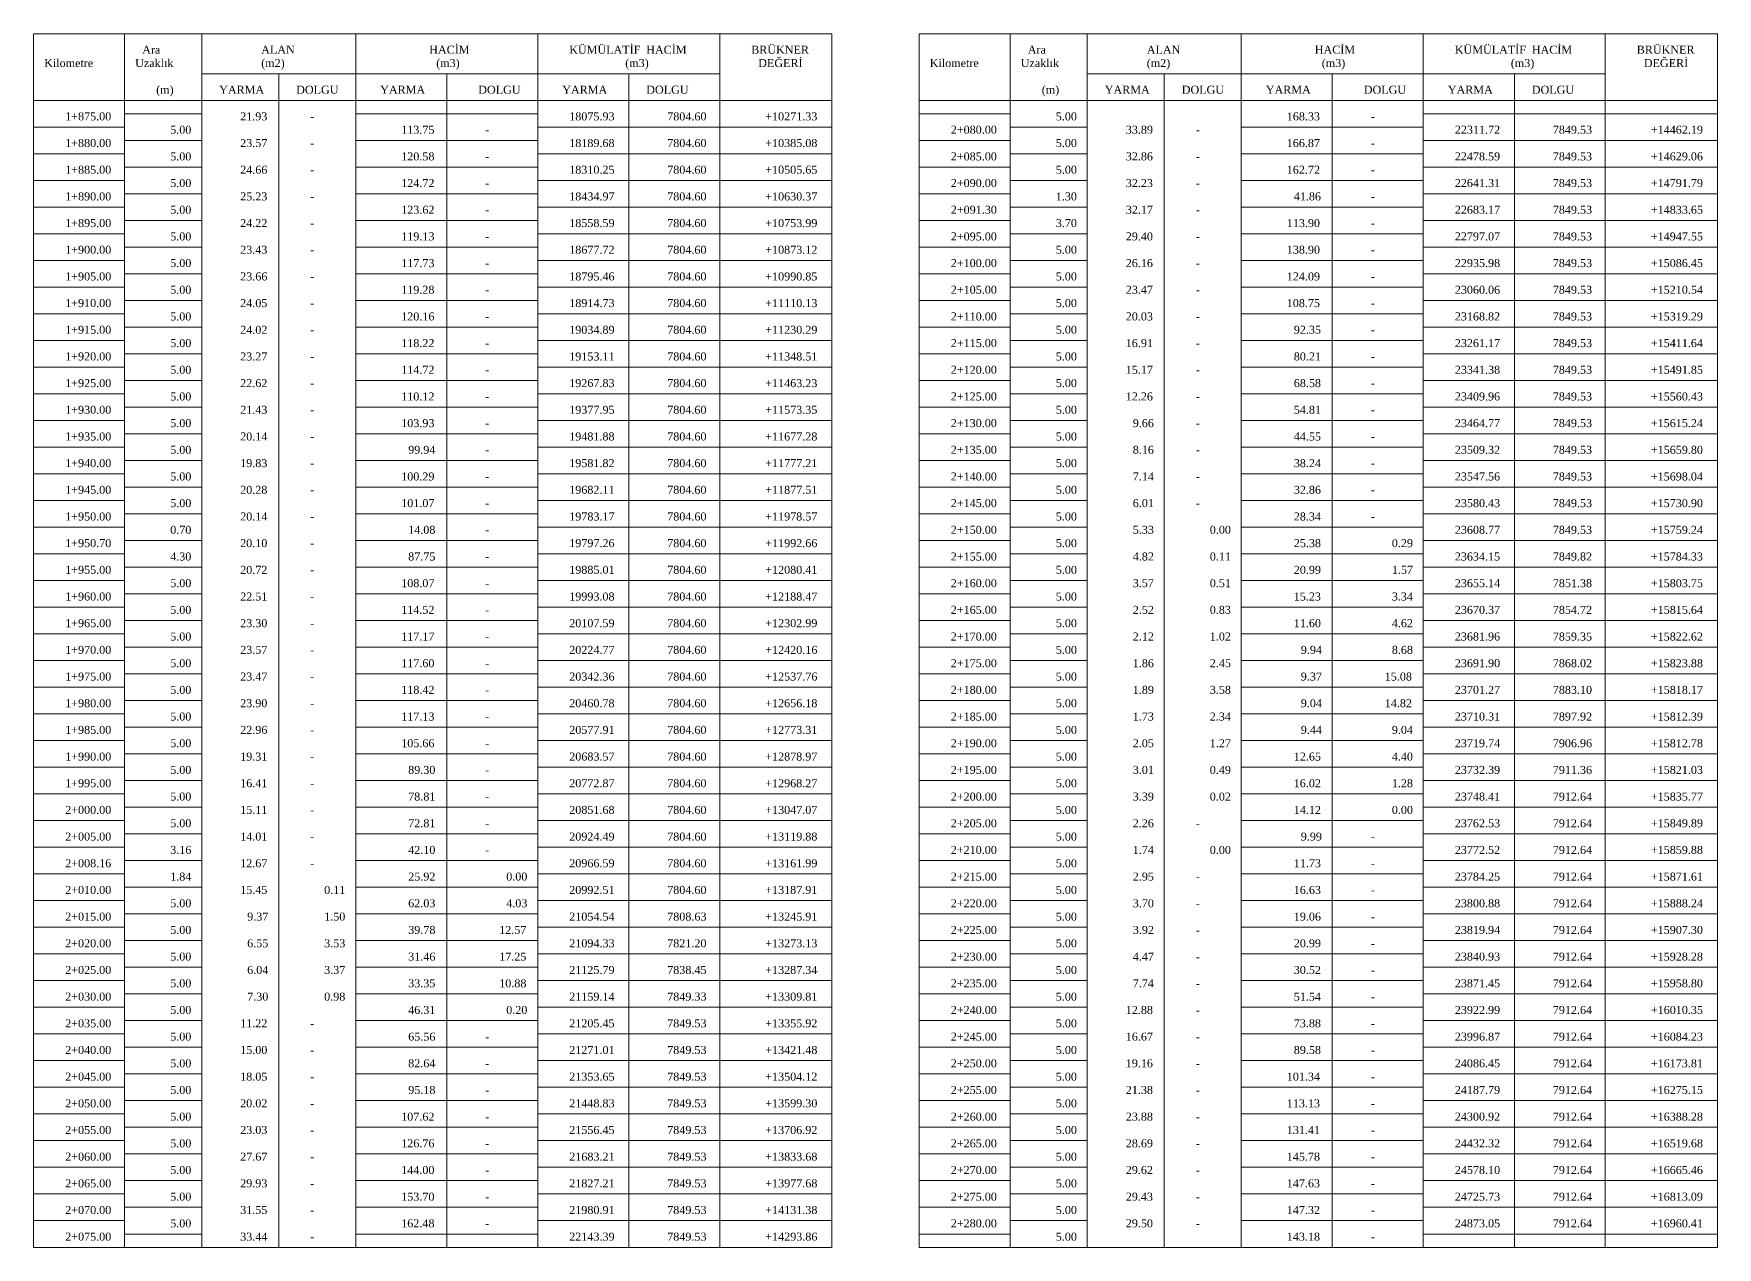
# Model space of a CAD drawing. Header units: metres. Extents: x 478603 to 489313, y 4282657 to 4289463.
# Drawn here: x 488499 to 488814.6, y 4289018.9 to 4289246.4 of the extents above; entities that cross this region are included whole.
import ezdxf

# ---------------------------------------------------------------- set-up
doc = ezdxf.new("R2010")
doc.units = ezdxf.units.M
for name, color, linetype, lineweight in [('TB_C', 96, 'Continuous', 0), ('TB_M', 18, 'Continuous', 0), ('TB_R', 1, 'Continuous', 0)]:
    doc.layers.add(name, color=color, linetype=linetype, lineweight=lineweight)
doc.styles.get("Standard").update_dxf_attribs({"font": 'times.ttf'})

msp = doc.modelspace()

# ---------------------------------------------------------------- linework, layer by layer
at = {"layer": 'TB_C'}
for p, q in [((488498.97, 4289246.35), (488648.6, 4289246.35)), ((488498.97, 4289246.35), (488498.97, 4289018.85)), ((488516.03, 4289246.35), (488516.03, 4289018.85)), ((488530.47, 4289246.35), (488530.47, 4289018.85)), ((488559.35, 4289246.35), (488559.35, 4289018.85)), ((488593.47, 4289246.35), (488593.47, 4289018.85)), ((488627.6, 4289246.35), (488627.6, 4289018.85)), ((488648.6, 4289246.35), (488648.6, 4289018.85)), ((488665, 4289246.35), (488814.63, 4289246.35)), ((488665, 4289246.35), (488665, 4289018.85)), ((488682.07, 4289246.35), (488682.07, 4289018.85)), ((488696.5, 4289246.35), (488696.5, 4289018.85)), ((488725.38, 4289246.35), (488725.38, 4289018.85)), ((488759.5, 4289246.35), (488759.5, 4289018.85)), ((488793.63, 4289246.35), (488793.63, 4289018.85)), ((488814.63, 4289246.35), (488814.63, 4289018.85)), ((488530.47, 4289238.85), (488627.6, 4289238.85)), ((488544.91, 4289238.85), (488544.91, 4289018.85)), ((488576.41, 4289238.85), (488576.41, 4289018.85)), ((488610.53, 4289238.85), (488610.53, 4289018.85)), ((488696.5, 4289238.85), (488793.63, 4289238.85)), ((488710.94, 4289238.85), (488710.94, 4289018.85)), ((488742.44, 4289238.85), (488742.44, 4289018.85)), ((488776.57, 4289238.85), (488776.57, 4289018.85)), ((488498.97, 4289233.85), (488648.6, 4289233.85)), ((488665, 4289233.85), (488814.63, 4289233.85)), ((488498.97, 4289228.85), (488516.03, 4289228.85)), ((488516.03, 4289231.35), (488530.47, 4289231.35)), ((488559.35, 4289231.35), (488593.47, 4289231.35)), ((488593.47, 4289228.85), (488648.6, 4289228.85)), ((488665, 4289231.35), (488682.07, 4289231.35)), ((488682.07, 4289228.85), (488696.5, 4289228.85)), ((488725.38, 4289228.85), (488759.5, 4289228.85)), ((488759.5, 4289231.35), (488814.63, 4289231.35)), ((488516.03, 4289226.35), (488530.47, 4289226.35)), ((488559.35, 4289226.35), (488593.47, 4289226.35)), ((488665, 4289226.35), (488682.07, 4289226.35)), ((488759.5, 4289226.35), (488814.63, 4289226.35)), ((488498.97, 4289223.85), (488516.03, 4289223.85)), ((488593.47, 4289223.85), (488648.6, 4289223.85)), ((488682.07, 4289223.85), (488696.5, 4289223.85)), ((488725.38, 4289223.85), (488759.5, 4289223.85)), ((488516.03, 4289221.35), (488530.47, 4289221.35)), ((488559.35, 4289221.35), (488593.47, 4289221.35)), ((488665, 4289221.35), (488682.07, 4289221.35)), ((488759.5, 4289221.35), (488814.63, 4289221.35)), ((488498.97, 4289218.85), (488516.03, 4289218.85)), ((488516.03, 4289216.35), (488530.47, 4289216.35)), ((488559.35, 4289216.35), (488593.47, 4289216.35)), ((488593.47, 4289218.85), (488648.6, 4289218.85)), ((488665, 4289216.35), (488682.07, 4289216.35)), ((488682.07, 4289218.85), (488696.5, 4289218.85)), ((488725.38, 4289218.85), (488759.5, 4289218.85)), ((488759.5, 4289216.35), (488814.63, 4289216.35)), ((488498.97, 4289213.85), (488516.03, 4289213.85)), ((488593.47, 4289213.85), (488648.6, 4289213.85)), ((488682.07, 4289213.85), (488696.5, 4289213.85)), ((488725.38, 4289213.85), (488759.5, 4289213.85)), ((488516.03, 4289211.35), (488530.47, 4289211.35)), ((488559.35, 4289211.35), (488593.47, 4289211.35)), ((488665, 4289211.35), (488682.07, 4289211.35)), ((488759.5, 4289211.35), (488814.63, 4289211.35)), ((488498.97, 4289208.85), (488516.03, 4289208.85)), ((488593.47, 4289208.85), (488648.6, 4289208.85)), ((488682.07, 4289208.85), (488696.5, 4289208.85)), ((488725.38, 4289208.85), (488759.5, 4289208.85)), ((488498.97, 4289203.85), (488516.03, 4289203.85)), ((488516.03, 4289206.35), (488530.47, 4289206.35)), ((488559.35, 4289206.35), (488593.47, 4289206.35)), ((488593.47, 4289203.85), (488648.6, 4289203.85)), ((488665, 4289206.35), (488682.07, 4289206.35)), ((488682.07, 4289203.85), (488696.5, 4289203.85)), ((488725.38, 4289203.85), (488759.5, 4289203.85)), ((488759.5, 4289206.35), (488814.63, 4289206.35)), ((488516.03, 4289201.35), (488530.47, 4289201.35)), ((488559.35, 4289201.35), (488593.47, 4289201.35)), ((488665, 4289201.35), (488682.07, 4289201.35)), ((488759.5, 4289201.35), (488814.63, 4289201.35)), ((488498.97, 4289198.85), (488516.03, 4289198.85)), ((488593.47, 4289198.85), (488648.6, 4289198.85)), ((488682.07, 4289198.85), (488696.5, 4289198.85)), ((488725.38, 4289198.85), (488759.5, 4289198.85)), ((488516.03, 4289196.35), (488530.47, 4289196.35)), ((488559.35, 4289196.35), (488593.47, 4289196.35)), ((488665, 4289196.35), (488682.07, 4289196.35)), ((488759.5, 4289196.35), (488814.63, 4289196.35)), ((488498.97, 4289193.85), (488516.03, 4289193.85)), ((488516.03, 4289191.35), (488530.47, 4289191.35)), ((488559.35, 4289191.35), (488593.47, 4289191.35)), ((488593.47, 4289193.85), (488648.6, 4289193.85)), ((488665, 4289191.35), (488682.07, 4289191.35)), ((488682.07, 4289193.85), (488696.5, 4289193.85)), ((488725.38, 4289193.85), (488759.5, 4289193.85)), ((488759.5, 4289191.35), (488814.63, 4289191.35)), ((488498.97, 4289188.85), (488516.03, 4289188.85)), ((488593.47, 4289188.85), (488648.6, 4289188.85)), ((488682.07, 4289188.85), (488696.5, 4289188.85)), ((488725.38, 4289188.85), (488759.5, 4289188.85)), ((488516.03, 4289186.35), (488530.47, 4289186.35)), ((488559.35, 4289186.35), (488593.47, 4289186.35)), ((488665, 4289186.35), (488682.07, 4289186.35)), ((488759.5, 4289186.35), (488814.63, 4289186.35)), ((488498.97, 4289183.85), (488516.03, 4289183.85)), ((488516.03, 4289181.35), (488530.47, 4289181.35)), ((488559.35, 4289181.35), (488593.47, 4289181.35)), ((488593.47, 4289183.85), (488648.6, 4289183.85)), ((488665, 4289181.35), (488682.07, 4289181.35)), ((488682.07, 4289183.85), (488696.5, 4289183.85)), ((488725.38, 4289183.85), (488759.5, 4289183.85)), ((488759.5, 4289181.35), (488814.63, 4289181.35)), ((488498.97, 4289178.85), (488516.03, 4289178.85)), ((488593.47, 4289178.85), (488648.6, 4289178.85)), ((488682.07, 4289178.85), (488696.5, 4289178.85)), ((488725.38, 4289178.85), (488759.5, 4289178.85)), ((488516.03, 4289176.35), (488530.47, 4289176.35)), ((488559.35, 4289176.35), (488593.47, 4289176.35)), ((488665, 4289176.35), (488682.07, 4289176.35)), ((488759.5, 4289176.35), (488814.63, 4289176.35)), ((488498.97, 4289173.85), (488516.03, 4289173.85)), ((488593.47, 4289173.85), (488648.6, 4289173.85)), ((488682.07, 4289173.85), (488696.5, 4289173.85)), ((488725.38, 4289173.85), (488759.5, 4289173.85)), ((488498.97, 4289168.85), (488516.03, 4289168.85)), ((488516.03, 4289171.35), (488530.47, 4289171.35)), ((488559.35, 4289171.35), (488593.47, 4289171.35)), ((488593.47, 4289168.85), (488648.6, 4289168.85)), ((488665, 4289171.35), (488682.07, 4289171.35)), ((488682.07, 4289168.85), (488696.5, 4289168.85)), ((488725.38, 4289168.85), (488759.5, 4289168.85)), ((488759.5, 4289171.35), (488814.63, 4289171.35)), ((488516.03, 4289166.35), (488530.47, 4289166.35)), ((488559.35, 4289166.35), (488593.47, 4289166.35)), ((488665, 4289166.35), (488682.07, 4289166.35)), ((488759.5, 4289166.35), (488814.63, 4289166.35)), ((488498.97, 4289163.85), (488516.03, 4289163.85)), ((488593.47, 4289163.85), (488648.6, 4289163.85)), ((488682.07, 4289163.85), (488696.5, 4289163.85)), ((488725.38, 4289163.85), (488759.5, 4289163.85)), ((488516.03, 4289161.35), (488530.47, 4289161.35)), ((488559.35, 4289161.35), (488593.47, 4289161.35)), ((488665, 4289161.35), (488682.07, 4289161.35)), ((488759.5, 4289161.35), (488814.63, 4289161.35)), ((488498.97, 4289158.85), (488516.03, 4289158.85)), ((488516.03, 4289156.35), (488530.47, 4289156.35)), ((488559.35, 4289156.35), (488593.47, 4289156.35)), ((488593.47, 4289158.85), (488648.6, 4289158.85)), ((488665, 4289156.35), (488682.07, 4289156.35)), ((488682.07, 4289158.85), (488696.5, 4289158.85)), ((488725.38, 4289158.85), (488759.5, 4289158.85)), ((488759.5, 4289156.35), (488814.63, 4289156.35)), ((488498.97, 4289153.85), (488516.03, 4289153.85)), ((488593.47, 4289153.85), (488648.6, 4289153.85)), ((488682.07, 4289153.85), (488696.5, 4289153.85)), ((488725.38, 4289153.85), (488759.5, 4289153.85)), ((488516.03, 4289151.35), (488530.47, 4289151.35)), ((488559.35, 4289151.35), (488593.47, 4289151.35)), ((488665, 4289151.35), (488682.07, 4289151.35)), ((488759.5, 4289151.35), (488814.63, 4289151.35)), ((488498.97, 4289148.85), (488516.03, 4289148.85)), ((488593.47, 4289148.85), (488648.6, 4289148.85)), ((488682.07, 4289148.85), (488696.5, 4289148.85)), ((488725.38, 4289148.85), (488759.5, 4289148.85)), ((488498.97, 4289143.85), (488516.03, 4289143.85)), ((488516.03, 4289146.35), (488530.47, 4289146.35)), ((488559.35, 4289146.35), (488593.47, 4289146.35)), ((488593.47, 4289143.85), (488648.6, 4289143.85)), ((488665, 4289146.35), (488682.07, 4289146.35)), ((488682.07, 4289143.85), (488696.5, 4289143.85)), ((488725.38, 4289143.85), (488759.5, 4289143.85)), ((488759.5, 4289146.35), (488814.63, 4289146.35)), ((488516.03, 4289141.35), (488530.47, 4289141.35)), ((488559.35, 4289141.35), (488593.47, 4289141.35)), ((488665, 4289141.35), (488682.07, 4289141.35)), ((488759.5, 4289141.35), (488814.63, 4289141.35)), ((488498.97, 4289138.85), (488516.03, 4289138.85)), ((488593.47, 4289138.85), (488648.6, 4289138.85)), ((488682.07, 4289138.85), (488696.5, 4289138.85)), ((488725.38, 4289138.85), (488759.5, 4289138.85)), ((488516.03, 4289136.35), (488530.47, 4289136.35)), ((488559.35, 4289136.35), (488593.47, 4289136.35)), ((488665, 4289136.35), (488682.07, 4289136.35)), ((488759.5, 4289136.35), (488814.63, 4289136.35)), ((488498.97, 4289133.85), (488516.03, 4289133.85)), ((488516.03, 4289131.35), (488530.47, 4289131.35)), ((488559.35, 4289131.35), (488593.47, 4289131.35)), ((488593.47, 4289133.85), (488648.6, 4289133.85)), ((488665, 4289131.35), (488682.07, 4289131.35)), ((488682.07, 4289133.85), (488696.5, 4289133.85)), ((488725.38, 4289133.85), (488759.5, 4289133.85)), ((488759.5, 4289131.35), (488814.63, 4289131.35)), ((488498.97, 4289128.85), (488516.03, 4289128.85)), ((488593.47, 4289128.85), (488648.6, 4289128.85)), ((488682.07, 4289128.85), (488696.5, 4289128.85)), ((488725.38, 4289128.85), (488759.5, 4289128.85)), ((488516.03, 4289126.35), (488530.47, 4289126.35)), ((488559.35, 4289126.35), (488593.47, 4289126.35)), ((488665, 4289126.35), (488682.07, 4289126.35)), ((488759.5, 4289126.35), (488814.63, 4289126.35)), ((488498.97, 4289123.85), (488516.03, 4289123.85)), ((488516.03, 4289121.35), (488530.47, 4289121.35)), ((488559.35, 4289121.35), (488593.47, 4289121.35)), ((488593.47, 4289123.85), (488648.6, 4289123.85)), ((488665, 4289121.35), (488682.07, 4289121.35)), ((488682.07, 4289123.85), (488696.5, 4289123.85)), ((488725.38, 4289123.85), (488759.5, 4289123.85)), ((488759.5, 4289121.35), (488814.63, 4289121.35)), ((488498.97, 4289118.85), (488516.03, 4289118.85)), ((488593.47, 4289118.85), (488648.6, 4289118.85)), ((488682.07, 4289118.85), (488696.5, 4289118.85)), ((488725.38, 4289118.85), (488759.5, 4289118.85)), ((488516.03, 4289116.35), (488530.47, 4289116.35)), ((488559.35, 4289116.35), (488593.47, 4289116.35)), ((488665, 4289116.35), (488682.07, 4289116.35)), ((488759.5, 4289116.35), (488814.63, 4289116.35)), ((488498.97, 4289113.85), (488516.03, 4289113.85)), ((488593.47, 4289113.85), (488648.6, 4289113.85)), ((488682.07, 4289113.85), (488696.5, 4289113.85)), ((488725.38, 4289113.85), (488759.5, 4289113.85)), ((488498.97, 4289108.85), (488516.03, 4289108.85)), ((488516.03, 4289111.35), (488530.47, 4289111.35)), ((488559.35, 4289111.35), (488593.47, 4289111.35)), ((488593.47, 4289108.85), (488648.6, 4289108.85)), ((488665, 4289111.35), (488682.07, 4289111.35)), ((488682.07, 4289108.85), (488696.5, 4289108.85)), ((488725.38, 4289108.85), (488759.5, 4289108.85)), ((488759.5, 4289111.35), (488814.63, 4289111.35)), ((488516.03, 4289106.35), (488530.47, 4289106.35)), ((488559.35, 4289106.35), (488593.47, 4289106.35)), ((488665, 4289106.35), (488682.07, 4289106.35)), ((488759.5, 4289106.35), (488814.63, 4289106.35)), ((488498.97, 4289103.85), (488516.03, 4289103.85)), ((488593.47, 4289103.85), (488648.6, 4289103.85)), ((488682.07, 4289103.85), (488696.5, 4289103.85)), ((488725.38, 4289103.85), (488759.5, 4289103.85)), ((488516.03, 4289101.35), (488530.47, 4289101.35)), ((488559.35, 4289101.35), (488593.47, 4289101.35)), ((488665, 4289101.35), (488682.07, 4289101.35)), ((488759.5, 4289101.35), (488814.63, 4289101.35)), ((488498.97, 4289098.85), (488516.03, 4289098.85)), ((488516.03, 4289096.35), (488530.47, 4289096.35)), ((488559.35, 4289096.35), (488593.47, 4289096.35)), ((488593.47, 4289098.85), (488648.6, 4289098.85)), ((488665, 4289096.35), (488682.07, 4289096.35)), ((488682.07, 4289098.85), (488696.5, 4289098.85)), ((488725.38, 4289098.85), (488759.5, 4289098.85)), ((488759.5, 4289096.35), (488814.63, 4289096.35)), ((488498.97, 4289093.85), (488516.03, 4289093.85)), ((488593.47, 4289093.85), (488648.6, 4289093.85)), ((488682.07, 4289093.85), (488696.5, 4289093.85)), ((488725.38, 4289093.85), (488759.5, 4289093.85)), ((488516.03, 4289091.35), (488530.47, 4289091.35)), ((488559.35, 4289091.35), (488593.47, 4289091.35)), ((488665, 4289091.35), (488682.07, 4289091.35)), ((488759.5, 4289091.35), (488814.63, 4289091.35)), ((488498.97, 4289088.85), (488516.03, 4289088.85)), ((488593.47, 4289088.85), (488648.6, 4289088.85)), ((488682.07, 4289088.85), (488696.5, 4289088.85)), ((488725.38, 4289088.85), (488759.5, 4289088.85)), ((488498.97, 4289083.85), (488516.03, 4289083.85)), ((488516.03, 4289086.35), (488530.47, 4289086.35)), ((488559.35, 4289086.35), (488593.47, 4289086.35)), ((488593.47, 4289083.85), (488648.6, 4289083.85)), ((488665, 4289086.35), (488682.07, 4289086.35)), ((488682.07, 4289083.85), (488696.5, 4289083.85)), ((488725.38, 4289083.85), (488759.5, 4289083.85)), ((488759.5, 4289086.35), (488814.63, 4289086.35)), ((488516.03, 4289081.35), (488530.47, 4289081.35)), ((488559.35, 4289081.35), (488593.47, 4289081.35)), ((488665, 4289081.35), (488682.07, 4289081.35)), ((488759.5, 4289081.35), (488814.63, 4289081.35)), ((488498.97, 4289078.85), (488516.03, 4289078.85)), ((488593.47, 4289078.85), (488648.6, 4289078.85)), ((488682.07, 4289078.85), (488696.5, 4289078.85)), ((488725.38, 4289078.85), (488759.5, 4289078.85)), ((488516.03, 4289076.35), (488530.47, 4289076.35)), ((488559.35, 4289076.35), (488593.47, 4289076.35)), ((488665, 4289076.35), (488682.07, 4289076.35)), ((488759.5, 4289076.35), (488814.63, 4289076.35)), ((488498.97, 4289073.85), (488516.03, 4289073.85)), ((488516.03, 4289071.35), (488530.47, 4289071.35)), ((488559.35, 4289071.35), (488593.47, 4289071.35)), ((488593.47, 4289073.85), (488648.6, 4289073.85)), ((488665, 4289071.35), (488682.07, 4289071.35)), ((488682.07, 4289073.85), (488696.5, 4289073.85)), ((488725.38, 4289073.85), (488759.5, 4289073.85)), ((488759.5, 4289071.35), (488814.63, 4289071.35)), ((488498.97, 4289068.85), (488516.03, 4289068.85)), ((488593.47, 4289068.85), (488648.6, 4289068.85)), ((488682.07, 4289068.85), (488696.5, 4289068.85)), ((488725.38, 4289068.85), (488759.5, 4289068.85)), ((488516.03, 4289066.35), (488530.47, 4289066.35)), ((488559.35, 4289066.35), (488593.47, 4289066.35)), ((488665, 4289066.35), (488682.07, 4289066.35)), ((488759.5, 4289066.35), (488814.63, 4289066.35)), ((488498.97, 4289063.85), (488516.03, 4289063.85)), ((488593.47, 4289063.85), (488648.6, 4289063.85)), ((488682.07, 4289063.85), (488696.5, 4289063.85)), ((488725.38, 4289063.85), (488759.5, 4289063.85)), ((488498.97, 4289058.85), (488516.03, 4289058.85)), ((488516.03, 4289061.35), (488530.47, 4289061.35)), ((488559.35, 4289061.35), (488593.47, 4289061.35)), ((488593.47, 4289058.85), (488648.6, 4289058.85)), ((488665, 4289061.35), (488682.07, 4289061.35)), ((488682.07, 4289058.85), (488696.5, 4289058.85)), ((488725.38, 4289058.85), (488759.5, 4289058.85)), ((488759.5, 4289061.35), (488814.63, 4289061.35)), ((488516.03, 4289056.35), (488530.47, 4289056.35)), ((488559.35, 4289056.35), (488593.47, 4289056.35)), ((488665, 4289056.35), (488682.07, 4289056.35)), ((488759.5, 4289056.35), (488814.63, 4289056.35)), ((488498.97, 4289053.85), (488516.03, 4289053.85)), ((488593.47, 4289053.85), (488648.6, 4289053.85)), ((488682.07, 4289053.85), (488696.5, 4289053.85)), ((488725.38, 4289053.85), (488759.5, 4289053.85)), ((488498.97, 4289048.85), (488516.03, 4289048.85)), ((488516.03, 4289051.35), (488530.47, 4289051.35)), ((488559.35, 4289051.35), (488593.47, 4289051.35)), ((488593.47, 4289048.85), (488648.6, 4289048.85)), ((488665, 4289051.35), (488682.07, 4289051.35)), ((488682.07, 4289048.85), (488696.5, 4289048.85)), ((488725.38, 4289048.85), (488759.5, 4289048.85)), ((488759.5, 4289051.35), (488814.63, 4289051.35)), ((488516.03, 4289046.35), (488530.47, 4289046.35)), ((488559.35, 4289046.35), (488593.47, 4289046.35)), ((488665, 4289046.35), (488682.07, 4289046.35)), ((488759.5, 4289046.35), (488814.63, 4289046.35)), ((488498.97, 4289043.85), (488516.03, 4289043.85)), ((488593.47, 4289043.85), (488648.6, 4289043.85)), ((488682.07, 4289043.85), (488696.5, 4289043.85)), ((488725.38, 4289043.85), (488759.5, 4289043.85)), ((488516.03, 4289041.35), (488530.47, 4289041.35)), ((488559.35, 4289041.35), (488593.47, 4289041.35)), ((488665, 4289041.35), (488682.07, 4289041.35)), ((488759.5, 4289041.35), (488814.63, 4289041.35)), ((488498.97, 4289038.85), (488516.03, 4289038.85)), ((488516.03, 4289036.35), (488530.47, 4289036.35)), ((488559.35, 4289036.35), (488593.47, 4289036.35)), ((488593.47, 4289038.85), (488648.6, 4289038.85)), ((488665, 4289036.35), (488682.07, 4289036.35)), ((488682.07, 4289038.85), (488696.5, 4289038.85)), ((488725.38, 4289038.85), (488759.5, 4289038.85)), ((488759.5, 4289036.35), (488814.63, 4289036.35)), ((488498.97, 4289033.85), (488516.03, 4289033.85)), ((488593.47, 4289033.85), (488648.6, 4289033.85)), ((488682.07, 4289033.85), (488696.5, 4289033.85)), ((488725.38, 4289033.85), (488759.5, 4289033.85)), ((488516.03, 4289031.35), (488530.47, 4289031.35)), ((488559.35, 4289031.35), (488593.47, 4289031.35)), ((488665, 4289031.35), (488682.07, 4289031.35)), ((488759.5, 4289031.35), (488814.63, 4289031.35)), ((488498.97, 4289028.85), (488516.03, 4289028.85)), ((488593.47, 4289028.85), (488648.6, 4289028.85)), ((488682.07, 4289028.85), (488696.5, 4289028.85)), ((488725.38, 4289028.85), (488759.5, 4289028.85)), ((488498.97, 4289023.85), (488516.03, 4289023.85)), ((488516.03, 4289026.35), (488530.47, 4289026.35)), ((488559.35, 4289026.35), (488593.47, 4289026.35)), ((488593.47, 4289023.85), (488648.6, 4289023.85)), ((488665, 4289026.35), (488682.07, 4289026.35)), ((488682.07, 4289023.85), (488696.5, 4289023.85)), ((488725.38, 4289023.85), (488759.5, 4289023.85)), ((488759.5, 4289026.35), (488814.63, 4289026.35)), ((488516.03, 4289021.35), (488530.47, 4289021.35)), ((488559.35, 4289021.35), (488593.47, 4289021.35)), ((488665, 4289021.35), (488682.07, 4289021.35)), ((488759.5, 4289021.35), (488814.63, 4289021.35)), ((488498.97, 4289018.85), (488648.6, 4289018.85)), ((488665, 4289018.85), (488814.63, 4289018.85))]:
    msp.add_line(p, q, dxfattribs=at)

# ---------------------------------------------------------------- texts
at = {"layer": 'TB_M'}
for s, p in [('HACİM', (488573.13, 4289242.6)), ('KÜMÜLATİF', (488599.38, 4289242.6)), ('HACİM', (488613.82, 4289242.6)), ('BRÜKNER', (488633.5, 4289242.6)), ('HACİM', (488739.16, 4289242.6)), ('KÜMÜLATİF', (488765.41, 4289242.6)), ('HACİM', (488779.85, 4289242.6)), ('BRÜKNER', (488799.53, 4289242.6)), ('Kilometre', (488500.94, 4289240.1)), ('Uzaklık', (488518, 4289240.1)), ('Ara', (488519.32, 4289242.6)), ('ALAN', (488541.63, 4289242.6)), ('(m2)', (488541.63, 4289240.1)), ('(m3)', (488574.44, 4289240.1)), ('(m3)', (488609.88, 4289240.1)), ('DEĞERİ', (488634.82, 4289240.1)), ('Kilometre', (488666.97, 4289240.1)), ('Uzaklık', (488684.03, 4289240.1)), ('Ara', (488685.35, 4289242.6)), ('ALAN', (488707.66, 4289242.6)), ('(m2)', (488707.66, 4289240.1)), ('(m3)', (488740.47, 4289240.1)), ('(m3)', (488775.91, 4289240.1)), ('DEĞERİ', (488800.85, 4289240.1)), ('(m)', (488521.94, 4289235.1)), ('YARMA', (488533.75, 4289235.1)), ('DOLGU', (488548.19, 4289235.1)), ('YARMA', (488563.94, 4289235.1)), ('DOLGU', (488582.32, 4289235.1)), ('YARMA', (488598.07, 4289235.1)), ('DOLGU', (488613.82, 4289235.1)), ('(m)', (488687.97, 4289235.1)), ('YARMA', (488699.78, 4289235.1)), ('DOLGU', (488714.22, 4289235.1)), ('YARMA', (488729.97, 4289235.1)), ('DOLGU', (488748.35, 4289235.1)), ('YARMA', (488764.1, 4289235.1)), ('DOLGU', (488779.85, 4289235.1)), ('1+875.00', (488504.88, 4289230.1)), ('-', (488550.82, 4289230.1)), ('2+080.00', (488670.91, 4289227.6)), ('-', (488749.66, 4289230.1)), ('1+880.00', (488504.88, 4289225.1)), ('-', (488550.82, 4289225.1)), ('-', (488583.63, 4289227.6)), ('-', (488716.85, 4289227.6)), ('-', (488749.66, 4289225.1)), ('-', (488583.63, 4289222.6)), ('2+085.00', (488670.91, 4289222.6)), ('-', (488716.85, 4289222.6)), ('1+885.00', (488504.88, 4289220.1)), ('-', (488550.82, 4289220.1)), ('-', (488749.66, 4289220.1)), ('1+890.00', (488504.88, 4289215.1)), ('-', (488583.63, 4289217.6)), ('2+090.00', (488670.91, 4289217.6)), ('-', (488716.85, 4289217.6)), ('-', (488550.82, 4289215.1)), ('-', (488583.63, 4289212.6)), ('2+091.30', (488670.91, 4289212.6)), ('-', (488716.85, 4289212.6)), ('-', (488749.66, 4289215.1)), ('1+895.00', (488504.88, 4289210.1)), ('-', (488550.82, 4289210.1)), ('-', (488749.66, 4289210.1)), ('1+900.00', (488504.88, 4289205.1)), ('-', (488583.63, 4289207.6)), ('2+095.00', (488670.91, 4289207.6)), ('-', (488716.85, 4289207.6)), ('-', (488550.82, 4289205.1)), ('2+100.00', (488670.91, 4289202.6)), ('-', (488749.66, 4289205.1)), ('1+905.00', (488504.88, 4289200.1)), ('-', (488550.82, 4289200.1)), ('-', (488583.63, 4289202.6)), ('-', (488716.85, 4289202.6)), ('-', (488749.66, 4289200.1)), ('-', (488583.63, 4289197.6)), ('2+105.00', (488670.91, 4289197.6)), ('-', (488716.85, 4289197.6)), ('1+910.00', (488504.88, 4289195.1)), ('-', (488550.82, 4289195.1)), ('2+110.00', (488670.91, 4289192.6)), ('-', (488749.66, 4289195.1)), ('1+915.00', (488504.88, 4289190.1)), ('-', (488583.63, 4289192.6)), ('-', (488716.85, 4289192.6)), ('-', (488550.82, 4289190.1)), ('-', (488583.63, 4289187.6)), ('2+115.00', (488670.91, 4289187.6)), ('-', (488716.85, 4289187.6)), ('-', (488749.66, 4289190.1)), ('1+920.00', (488504.88, 4289185.1)), ('-', (488550.82, 4289185.1)), ('-', (488749.66, 4289185.1)), ('1+925.00', (488504.88, 4289180.1)), ('-', (488583.63, 4289182.6)), ('2+120.00', (488670.91, 4289182.6)), ('-', (488716.85, 4289182.6)), ('-', (488550.82, 4289180.1)), ('-', (488583.63, 4289177.6)), ('2+125.00', (488670.91, 4289177.6)), ('-', (488716.85, 4289177.6)), ('-', (488749.66, 4289180.1)), ('1+930.00', (488504.88, 4289175.1)), ('-', (488550.82, 4289175.1)), ('-', (488749.66, 4289175.1)), ('-', (488583.63, 4289172.6)), ('2+130.00', (488670.91, 4289172.6)), ('-', (488716.85, 4289172.6)), ('1+935.00', (488504.88, 4289170.1)), ('-', (488550.82, 4289170.1)), ('2+135.00', (488670.91, 4289167.6)), ('-', (488749.66, 4289170.1)), ('1+940.00', (488504.88, 4289165.1)), ('-', (488550.82, 4289165.1)), ('-', (488583.63, 4289167.6)), ('-', (488716.85, 4289167.6)), ('-', (488749.66, 4289165.1)), ('-', (488583.63, 4289162.6)), ('2+140.00', (488670.91, 4289162.6)), ('-', (488716.85, 4289162.6)), ('1+945.00', (488504.88, 4289160.1)), ('-', (488550.82, 4289160.1)), ('-', (488749.66, 4289160.1)), ('1+950.00', (488504.88, 4289155.1)), ('-', (488583.63, 4289157.6)), ('2+145.00', (488670.91, 4289157.6)), ('-', (488716.85, 4289157.6)), ('-', (488550.82, 4289155.1)), ('-', (488583.63, 4289152.6)), ('2+150.00', (488670.91, 4289152.6)), ('-', (488749.66, 4289155.1)), ('1+950.70', (488504.88, 4289150.1)), ('-', (488550.82, 4289150.1)), ('1+955.00', (488504.88, 4289145.1)), ('-', (488583.63, 4289147.6)), ('2+155.00', (488670.91, 4289147.6)), ('-', (488550.82, 4289145.1)), ('2+160.00', (488670.91, 4289142.6)), ('1+960.00', (488504.88, 4289140.1)), ('-', (488550.82, 4289140.1)), ('-', (488583.63, 4289142.6)), ('-', (488583.63, 4289137.6)), ('2+165.00', (488670.91, 4289137.6)), ('1+965.00', (488504.88, 4289135.1)), ('-', (488550.82, 4289135.1)), ('2+170.00', (488670.91, 4289132.6)), ('1+970.00', (488504.88, 4289130.1)), ('-', (488583.63, 4289132.6)), ('-', (488550.82, 4289130.1)), ('-', (488583.63, 4289127.6)), ('2+175.00', (488670.91, 4289127.6)), ('1+975.00', (488504.88, 4289125.1)), ('-', (488550.82, 4289125.1)), ('1+980.00', (488504.88, 4289120.1)), ('-', (488583.63, 4289122.6)), ('2+180.00', (488670.91, 4289122.6)), ('-', (488550.82, 4289120.1)), ('-', (488583.63, 4289117.6)), ('2+185.00', (488670.91, 4289117.6)), ('1+985.00', (488504.88, 4289115.1)), ('-', (488550.82, 4289115.1)), ('-', (488583.63, 4289112.6)), ('2+190.00', (488670.91, 4289112.6)), ('1+990.00', (488504.88, 4289110.1)), ('-', (488550.82, 4289110.1)), ('2+195.00', (488670.91, 4289107.6)), ('1+995.00', (488504.88, 4289105.1)), ('-', (488550.82, 4289105.1)), ('-', (488583.63, 4289107.6)), ('-', (488583.63, 4289102.6)), ('2+200.00', (488670.91, 4289102.6)), ('2+000.00', (488504.88, 4289100.1)), ('-', (488550.82, 4289100.1)), ('2+005.00', (488504.88, 4289095.1)), ('-', (488583.63, 4289097.6)), ('2+205.00', (488670.91, 4289097.6)), ('-', (488716.85, 4289097.6)), ('-', (488550.82, 4289095.1)), ('-', (488583.63, 4289092.6)), ('2+210.00', (488670.91, 4289092.6)), ('-', (488749.66, 4289095.1)), ('2+008.16', (488504.88, 4289090.1)), ('-', (488550.82, 4289090.1)), ('-', (488749.66, 4289090.1)), ('2+010.00', (488504.88, 4289085.1)), ('2+215.00', (488670.91, 4289087.6)), ('-', (488716.85, 4289087.6)), ('2+220.00', (488670.91, 4289082.6)), ('-', (488749.66, 4289085.1)), ('2+015.00', (488504.88, 4289080.1)), ('-', (488716.85, 4289082.6)), ('-', (488749.66, 4289080.1)), ('2+225.00', (488670.91, 4289077.6)), ('-', (488716.85, 4289077.6)), ('2+020.00', (488504.88, 4289075.1)), ('2+230.00', (488670.91, 4289072.6)), ('-', (488749.66, 4289075.1)), ('2+025.00', (488504.88, 4289070.1)), ('-', (488716.85, 4289072.6)), ('2+235.00', (488670.91, 4289067.6)), ('-', (488716.85, 4289067.6)), ('-', (488749.66, 4289070.1)), ('2+030.00', (488504.88, 4289065.1)), ('-', (488749.66, 4289065.1)), ('2+035.00', (488504.88, 4289060.1)), ('2+240.00', (488670.91, 4289062.6)), ('-', (488716.85, 4289062.6)), ('-', (488550.82, 4289060.1)), ('-', (488583.63, 4289057.6)), ('2+245.00', (488670.91, 4289057.6)), ('-', (488716.85, 4289057.6)), ('-', (488749.66, 4289060.1)), ('2+040.00', (488504.88, 4289055.1)), ('-', (488550.82, 4289055.1)), ('-', (488749.66, 4289055.1)), ('-', (488583.63, 4289052.6)), ('2+250.00', (488670.91, 4289052.6)), ('-', (488716.85, 4289052.6)), ('2+045.00', (488504.88, 4289050.1)), ('-', (488550.82, 4289050.1)), ('2+255.00', (488670.91, 4289047.6)), ('-', (488749.66, 4289050.1)), ('2+050.00', (488504.88, 4289045.1)), ('-', (488550.82, 4289045.1)), ('-', (488583.63, 4289047.6)), ('-', (488716.85, 4289047.6)), ('-', (488749.66, 4289045.1)), ('-', (488583.63, 4289042.6)), ('2+260.00', (488670.91, 4289042.6)), ('-', (488716.85, 4289042.6)), ('2+055.00', (488504.88, 4289040.1)), ('-', (488550.82, 4289040.1)), ('-', (488749.66, 4289040.1)), ('2+060.00', (488504.88, 4289035.1)), ('-', (488583.63, 4289037.6)), ('2+265.00', (488670.91, 4289037.6)), ('-', (488716.85, 4289037.6)), ('-', (488550.82, 4289035.1)), ('-', (488583.63, 4289032.6)), ('2+270.00', (488670.91, 4289032.6)), ('-', (488716.85, 4289032.6)), ('-', (488749.66, 4289035.1)), ('2+065.00', (488504.88, 4289030.1)), ('-', (488550.82, 4289030.1)), ('-', (488749.66, 4289030.1)), ('-', (488583.63, 4289027.6)), ('2+275.00', (488670.91, 4289027.6)), ('-', (488716.85, 4289027.6)), ('2+070.00', (488504.88, 4289025.1)), ('-', (488550.82, 4289025.1)), ('2+280.00', (488670.91, 4289022.6)), ('-', (488749.66, 4289025.1)), ('2+075.00', (488504.88, 4289020.1)), ('-', (488550.82, 4289020.1)), ('-', (488583.63, 4289022.6)), ('-', (488716.85, 4289022.6)), ('-', (488749.66, 4289020.1))]:
    msp.add_text(s, height=1.5, dxfattribs=at).set_placement(p)
at = {"layer": 'TB_R'}
for s, p in [('5.00', (488524.57, 4289227.6)), ('21.93', (488537.69, 4289230.1)), ('113.75', (488567.88, 4289227.6)), ('18075.93', (488599.38, 4289230.1)), ('7804.60', (488617.75, 4289230.1)), ('+10271.33', (488636.13, 4289230.1)), ('5.00', (488690.6, 4289230.1)), ('33.89', (488703.72, 4289227.6)), ('168.33', (488733.91, 4289230.1)), ('22311.72', (488765.41, 4289227.6)), ('7849.53', (488783.78, 4289227.6)), ('+14462.19', (488802.16, 4289227.6)), ('23.57', (488537.69, 4289225.1)), ('18189.68', (488599.38, 4289225.1)), ('7804.60', (488617.75, 4289225.1)), ('+10385.08', (488636.13, 4289225.1)), ('5.00', (488690.6, 4289225.1)), ('166.87', (488733.91, 4289225.1)), ('5.00', (488524.57, 4289222.6)), ('120.58', (488567.88, 4289222.6)), ('32.86', (488703.72, 4289222.6)), ('22478.59', (488765.41, 4289222.6)), ('7849.53', (488783.78, 4289222.6)), ('+14629.06', (488802.16, 4289222.6)), ('24.66', (488537.69, 4289220.1)), ('18310.25', (488599.38, 4289220.1)), ('7804.60', (488617.75, 4289220.1)), ('+10505.65', (488636.13, 4289220.1)), ('5.00', (488690.6, 4289220.1)), ('162.72', (488733.91, 4289220.1)), ('5.00', (488524.57, 4289217.6)), ('25.23', (488537.69, 4289215.1)), ('124.72', (488567.88, 4289217.6)), ('18434.97', (488599.38, 4289215.1)), ('7804.60', (488617.75, 4289215.1)), ('+10630.37', (488636.13, 4289215.1)), ('1.30', (488690.6, 4289215.1)), ('32.23', (488703.72, 4289217.6)), ('41.86', (488735.22, 4289215.1)), ('22641.31', (488765.41, 4289217.6)), ('7849.53', (488783.78, 4289217.6)), ('+14791.79', (488802.16, 4289217.6)), ('5.00', (488524.57, 4289212.6)), ('123.62', (488567.88, 4289212.6)), ('32.17', (488703.72, 4289212.6)), ('22683.17', (488765.41, 4289212.6)), ('7849.53', (488783.78, 4289212.6)), ('+14833.65', (488802.16, 4289212.6)), ('24.22', (488537.69, 4289210.1)), ('18558.59', (488599.38, 4289210.1)), ('7804.60', (488617.75, 4289210.1)), ('+10753.99', (488636.13, 4289210.1)), ('3.70', (488690.6, 4289210.1)), ('113.90', (488733.91, 4289210.1)), ('5.00', (488524.57, 4289207.6)), ('23.43', (488537.69, 4289205.1)), ('119.13', (488567.88, 4289207.6)), ('18677.72', (488599.38, 4289205.1)), ('7804.60', (488617.75, 4289205.1)), ('+10873.12', (488636.13, 4289205.1)), ('5.00', (488690.6, 4289205.1)), ('29.40', (488703.72, 4289207.6)), ('138.90', (488733.91, 4289205.1)), ('22797.07', (488765.41, 4289207.6)), ('7849.53', (488783.78, 4289207.6)), ('+14947.55', (488802.16, 4289207.6)), ('5.00', (488524.57, 4289202.6)), ('117.73', (488567.88, 4289202.6)), ('26.16', (488703.72, 4289202.6)), ('22935.98', (488765.41, 4289202.6)), ('7849.53', (488783.78, 4289202.6)), ('+15086.45', (488802.16, 4289202.6)), ('23.66', (488537.69, 4289200.1)), ('18795.46', (488599.38, 4289200.1)), ('7804.60', (488617.75, 4289200.1)), ('+10990.85', (488636.13, 4289200.1)), ('5.00', (488690.6, 4289200.1)), ('124.09', (488733.91, 4289200.1)), ('5.00', (488524.57, 4289197.6)), ('119.28', (488567.88, 4289197.6)), ('23.47', (488703.72, 4289197.6)), ('23060.06', (488765.41, 4289197.6)), ('7849.53', (488783.78, 4289197.6)), ('+15210.54', (488802.16, 4289197.6)), ('5.00', (488524.57, 4289192.6)), ('24.05', (488537.69, 4289195.1)), ('120.16', (488567.88, 4289192.6)), ('18914.73', (488599.38, 4289195.1)), ('7804.60', (488617.75, 4289195.1)), ('+11110.13', (488636.13, 4289195.1)), ('5.00', (488690.6, 4289195.1)), ('20.03', (488703.72, 4289192.6)), ('108.75', (488733.91, 4289195.1)), ('23168.82', (488765.41, 4289192.6)), ('7849.53', (488783.78, 4289192.6)), ('+15319.29', (488802.16, 4289192.6)), ('24.02', (488537.69, 4289190.1)), ('19034.89', (488599.38, 4289190.1)), ('7804.60', (488617.75, 4289190.1)), ('+11230.29', (488636.13, 4289190.1)), ('5.00', (488690.6, 4289190.1)), ('92.35', (488735.22, 4289190.1)), ('5.00', (488524.57, 4289187.6)), ('118.22', (488567.88, 4289187.6)), ('16.91', (488703.72, 4289187.6)), ('23261.17', (488765.41, 4289187.6)), ('7849.53', (488783.78, 4289187.6)), ('+15411.64', (488802.16, 4289187.6)), ('23.27', (488537.69, 4289185.1)), ('19153.11', (488599.38, 4289185.1)), ('7804.60', (488617.75, 4289185.1)), ('+11348.51', (488636.13, 4289185.1)), ('5.00', (488690.6, 4289185.1)), ('80.21', (488735.22, 4289185.1)), ('5.00', (488524.57, 4289182.6)), ('22.62', (488537.69, 4289180.1)), ('114.72', (488567.88, 4289182.6)), ('19267.83', (488599.38, 4289180.1)), ('7804.60', (488617.75, 4289180.1)), ('+11463.23', (488636.13, 4289180.1)), ('5.00', (488690.6, 4289180.1)), ('15.17', (488703.72, 4289182.6)), ('68.58', (488735.22, 4289180.1)), ('23341.38', (488765.41, 4289182.6)), ('7849.53', (488783.78, 4289182.6)), ('+15491.85', (488802.16, 4289182.6)), ('5.00', (488524.57, 4289177.6)), ('110.12', (488567.88, 4289177.6)), ('12.26', (488703.72, 4289177.6)), ('23409.96', (488765.41, 4289177.6)), ('7849.53', (488783.78, 4289177.6)), ('+15560.43', (488802.16, 4289177.6)), ('21.43', (488537.69, 4289175.1)), ('19377.95', (488599.38, 4289175.1)), ('7804.60', (488617.75, 4289175.1)), ('+11573.35', (488636.13, 4289175.1)), ('5.00', (488690.6, 4289175.1)), ('54.81', (488735.22, 4289175.1)), ('5.00', (488524.57, 4289172.6)), ('103.93', (488567.88, 4289172.6)), ('9.66', (488705.03, 4289172.6)), ('23464.77', (488765.41, 4289172.6)), ('7849.53', (488783.78, 4289172.6)), ('+15615.24', (488802.16, 4289172.6)), ('5.00', (488524.57, 4289167.6)), ('20.14', (488537.69, 4289170.1)), ('99.94', (488569.19, 4289167.6)), ('19481.88', (488599.38, 4289170.1)), ('7804.60', (488617.75, 4289170.1)), ('+11677.28', (488636.13, 4289170.1)), ('5.00', (488690.6, 4289170.1)), ('8.16', (488705.03, 4289167.6)), ('44.55', (488735.22, 4289170.1)), ('23509.32', (488765.41, 4289167.6)), ('7849.53', (488783.78, 4289167.6)), ('+15659.80', (488802.16, 4289167.6)), ('19.83', (488537.69, 4289165.1)), ('19581.82', (488599.38, 4289165.1)), ('7804.60', (488617.75, 4289165.1)), ('+11777.21', (488636.13, 4289165.1)), ('5.00', (488690.6, 4289165.1)), ('38.24', (488735.22, 4289165.1)), ('5.00', (488524.57, 4289162.6)), ('100.29', (488567.88, 4289162.6)), ('7.14', (488705.03, 4289162.6)), ('23547.56', (488765.41, 4289162.6)), ('7849.53', (488783.78, 4289162.6)), ('+15698.04', (488802.16, 4289162.6)), ('20.28', (488537.69, 4289160.1)), ('19682.11', (488599.38, 4289160.1)), ('7804.60', (488617.75, 4289160.1)), ('+11877.51', (488636.13, 4289160.1)), ('5.00', (488690.6, 4289160.1)), ('32.86', (488735.22, 4289160.1)), ('5.00', (488524.57, 4289157.6)), ('20.14', (488537.69, 4289155.1)), ('101.07', (488567.88, 4289157.6)), ('19783.17', (488599.38, 4289155.1)), ('7804.60', (488617.75, 4289155.1)), ('+11978.57', (488636.13, 4289155.1)), ('5.00', (488690.6, 4289155.1)), ('6.01', (488705.03, 4289157.6)), ('28.34', (488735.22, 4289155.1)), ('23580.43', (488765.41, 4289157.6)), ('7849.53', (488783.78, 4289157.6)), ('+15730.90', (488802.16, 4289157.6)), ('0.70', (488524.57, 4289152.6)), ('14.08', (488569.19, 4289152.6)), ('5.33', (488705.03, 4289152.6)), ('0.00', (488719.47, 4289152.6)), ('23608.77', (488765.41, 4289152.6)), ('7849.53', (488783.78, 4289152.6)), ('+15759.24', (488802.16, 4289152.6)), ('20.10', (488537.69, 4289150.1)), ('19797.26', (488599.38, 4289150.1)), ('7804.60', (488617.75, 4289150.1)), ('+11992.66', (488636.13, 4289150.1)), ('5.00', (488690.6, 4289150.1)), ('25.38', (488735.22, 4289150.1)), ('0.29', (488753.6, 4289150.1)), ('4.30', (488524.57, 4289147.6)), ('20.72', (488537.69, 4289145.1)), ('87.75', (488569.19, 4289147.6)), ('19885.01', (488599.38, 4289145.1)), ('7804.60', (488617.75, 4289145.1)), ('+12080.41', (488636.13, 4289145.1)), ('5.00', (488690.6, 4289145.1)), ('4.82', (488705.03, 4289147.6)), ('0.11', (488719.47, 4289147.6)), ('20.99', (488735.22, 4289145.1)), ('1.57', (488753.6, 4289145.1)), ('23634.15', (488765.41, 4289147.6)), ('7849.82', (488783.78, 4289147.6)), ('+15784.33', (488802.16, 4289147.6)), ('5.00', (488524.57, 4289142.6)), ('108.07', (488567.88, 4289142.6)), ('3.57', (488705.03, 4289142.6)), ('0.51', (488719.47, 4289142.6)), ('23655.14', (488765.41, 4289142.6)), ('7851.38', (488783.78, 4289142.6)), ('+15803.75', (488802.16, 4289142.6)), ('22.51', (488537.69, 4289140.1)), ('19993.08', (488599.38, 4289140.1)), ('7804.60', (488617.75, 4289140.1)), ('+12188.47', (488636.13, 4289140.1)), ('5.00', (488690.6, 4289140.1)), ('15.23', (488735.22, 4289140.1)), ('3.34', (488753.6, 4289140.1)), ('5.00', (488524.57, 4289137.6)), ('114.52', (488567.88, 4289137.6)), ('2.52', (488705.03, 4289137.6)), ('0.83', (488719.47, 4289137.6)), ('23670.37', (488765.41, 4289137.6)), ('7854.72', (488783.78, 4289137.6)), ('+15815.64', (488802.16, 4289137.6)), ('5.00', (488524.57, 4289132.6)), ('23.30', (488537.69, 4289135.1)), ('117.17', (488567.88, 4289132.6)), ('20107.59', (488599.38, 4289135.1)), ('7804.60', (488617.75, 4289135.1)), ('+12302.99', (488636.13, 4289135.1)), ('5.00', (488690.6, 4289135.1)), ('2.12', (488705.03, 4289132.6)), ('1.02', (488719.47, 4289132.6)), ('11.60', (488735.22, 4289135.1)), ('4.62', (488753.6, 4289135.1)), ('23681.96', (488765.41, 4289132.6)), ('7859.35', (488783.78, 4289132.6)), ('+15822.62', (488802.16, 4289132.6)), ('23.57', (488537.69, 4289130.1)), ('20224.77', (488599.38, 4289130.1)), ('7804.60', (488617.75, 4289130.1)), ('+12420.16', (488636.13, 4289130.1)), ('5.00', (488690.6, 4289130.1)), ('9.94', (488736.53, 4289130.1)), ('8.68', (488753.6, 4289130.1)), ('5.00', (488524.57, 4289127.6)), ('117.60', (488567.88, 4289127.6)), ('1.86', (488705.03, 4289127.6)), ('2.45', (488719.47, 4289127.6)), ('23691.90', (488765.41, 4289127.6)), ('7868.02', (488783.78, 4289127.6)), ('+15823.88', (488802.16, 4289127.6)), ('23.47', (488537.69, 4289125.1)), ('20342.36', (488599.38, 4289125.1)), ('7804.60', (488617.75, 4289125.1)), ('+12537.76', (488636.13, 4289125.1)), ('5.00', (488690.6, 4289125.1)), ('9.37', (488736.53, 4289125.1)), ('15.08', (488752.28, 4289125.1)), ('5.00', (488524.57, 4289122.6)), ('23.90', (488537.69, 4289120.1)), ('118.42', (488567.88, 4289122.6)), ('20460.78', (488599.38, 4289120.1)), ('7804.60', (488617.75, 4289120.1)), ('+12656.18', (488636.13, 4289120.1)), ('5.00', (488690.6, 4289120.1)), ('1.89', (488705.03, 4289122.6)), ('3.58', (488719.47, 4289122.6)), ('9.04', (488736.53, 4289120.1)), ('14.82', (488752.28, 4289120.1)), ('23701.27', (488765.41, 4289122.6)), ('7883.10', (488783.78, 4289122.6)), ('+15818.17', (488802.16, 4289122.6)), ('5.00', (488524.57, 4289117.6)), ('117.13', (488567.88, 4289117.6)), ('1.73', (488705.03, 4289117.6)), ('2.34', (488719.47, 4289117.6)), ('23710.31', (488765.41, 4289117.6)), ('7897.92', (488783.78, 4289117.6)), ('+15812.39', (488802.16, 4289117.6)), ('22.96', (488537.69, 4289115.1)), ('20577.91', (488599.38, 4289115.1)), ('7804.60', (488617.75, 4289115.1)), ('+12773.31', (488636.13, 4289115.1)), ('5.00', (488690.6, 4289115.1)), ('9.44', (488736.53, 4289115.1)), ('9.04', (488753.6, 4289115.1)), ('5.00', (488524.57, 4289112.6)), ('105.66', (488567.88, 4289112.6)), ('2.05', (488705.03, 4289112.6)), ('1.27', (488719.47, 4289112.6)), ('23719.74', (488765.41, 4289112.6)), ('7906.96', (488783.78, 4289112.6)), ('+15812.78', (488802.16, 4289112.6)), ('5.00', (488524.57, 4289107.6)), ('19.31', (488537.69, 4289110.1)), ('89.30', (488569.19, 4289107.6)), ('20683.57', (488599.38, 4289110.1)), ('7804.60', (488617.75, 4289110.1)), ('+12878.97', (488636.13, 4289110.1)), ('5.00', (488690.6, 4289110.1)), ('3.01', (488705.03, 4289107.6)), ('0.49', (488719.47, 4289107.6)), ('12.65', (488735.22, 4289110.1)), ('4.40', (488753.6, 4289110.1)), ('23732.39', (488765.41, 4289107.6)), ('7911.36', (488783.78, 4289107.6)), ('+15821.03', (488802.16, 4289107.6)), ('16.41', (488537.69, 4289105.1)), ('20772.87', (488599.38, 4289105.1)), ('7804.60', (488617.75, 4289105.1)), ('+12968.27', (488636.13, 4289105.1)), ('5.00', (488690.6, 4289105.1)), ('16.02', (488735.22, 4289105.1)), ('1.28', (488753.6, 4289105.1)), ('5.00', (488524.57, 4289102.6)), ('78.81', (488569.19, 4289102.6)), ('3.39', (488705.03, 4289102.6)), ('0.02', (488719.47, 4289102.6)), ('23748.41', (488765.41, 4289102.6)), ('7912.64', (488783.78, 4289102.6)), ('+15835.77', (488802.16, 4289102.6)), ('15.11', (488537.69, 4289100.1)), ('20851.68', (488599.38, 4289100.1)), ('7804.60', (488617.75, 4289100.1)), ('+13047.07', (488636.13, 4289100.1)), ('5.00', (488690.6, 4289100.1)), ('14.12', (488735.22, 4289100.1)), ('0.00', (488753.6, 4289100.1)), ('5.00', (488524.57, 4289097.6)), ('14.01', (488537.69, 4289095.1)), ('72.81', (488569.19, 4289097.6)), ('20924.49', (488599.38, 4289095.1)), ('7804.60', (488617.75, 4289095.1)), ('+13119.88', (488636.13, 4289095.1)), ('5.00', (488690.6, 4289095.1)), ('2.26', (488705.03, 4289097.6)), ('9.99', (488736.53, 4289095.1)), ('23762.53', (488765.41, 4289097.6)), ('7912.64', (488783.78, 4289097.6)), ('+15849.89', (488802.16, 4289097.6)), ('3.16', (488524.57, 4289092.6)), ('42.10', (488569.19, 4289092.6)), ('1.74', (488705.03, 4289092.6)), ('0.00', (488719.47, 4289092.6)), ('23772.52', (488765.41, 4289092.6)), ('7912.64', (488783.78, 4289092.6)), ('+15859.88', (488802.16, 4289092.6)), ('12.67', (488537.69, 4289090.1)), ('20966.59', (488599.38, 4289090.1)), ('7804.60', (488617.75, 4289090.1)), ('+13161.99', (488636.13, 4289090.1)), ('5.00', (488690.6, 4289090.1)), ('11.73', (488735.22, 4289090.1)), ('1.84', (488524.57, 4289087.6)), ('0.11', (488553.44, 4289085.1)), ('25.92', (488569.19, 4289087.6)), ('0.00', (488587.57, 4289087.6)), ('20992.51', (488599.38, 4289085.1)), ('7804.60', (488617.75, 4289085.1)), ('+13187.91', (488636.13, 4289085.1)), ('5.00', (488690.6, 4289085.1)), ('2.95', (488705.03, 4289087.6)), ('16.63', (488735.22, 4289085.1)), ('23784.25', (488765.41, 4289087.6)), ('7912.64', (488783.78, 4289087.6)), ('+15871.61', (488802.16, 4289087.6)), ('5.00', (488524.57, 4289082.6)), ('15.45', (488537.69, 4289085.1)), ('62.03', (488569.19, 4289082.6)), ('4.03', (488587.57, 4289082.6)), ('3.70', (488705.03, 4289082.6)), ('23800.88', (488765.41, 4289082.6)), ('7912.64', (488783.78, 4289082.6)), ('+15888.24', (488802.16, 4289082.6)), ('9.37', (488539, 4289080.1)), ('1.50', (488553.44, 4289080.1)), ('21054.54', (488599.38, 4289080.1)), ('7808.63', (488617.75, 4289080.1)), ('+13245.91', (488636.13, 4289080.1)), ('5.00', (488690.6, 4289080.1)), ('19.06', (488735.22, 4289080.1)), ('5.00', (488524.57, 4289077.6)), ('39.78', (488569.19, 4289077.6)), ('12.57', (488586.25, 4289077.6)), ('3.92', (488705.03, 4289077.6)), ('23819.94', (488765.41, 4289077.6)), ('7912.64', (488783.78, 4289077.6)), ('+15907.30', (488802.16, 4289077.6)), ('5.00', (488524.57, 4289072.6)), ('6.55', (488539, 4289075.1)), ('3.53', (488553.44, 4289075.1)), ('31.46', (488569.19, 4289072.6)), ('17.25', (488586.25, 4289072.6)), ('21094.33', (488599.38, 4289075.1)), ('7821.20', (488617.75, 4289075.1)), ('+13273.13', (488636.13, 4289075.1)), ('5.00', (488690.6, 4289075.1)), ('4.47', (488705.03, 4289072.6)), ('20.99', (488735.22, 4289075.1)), ('23840.93', (488765.41, 4289072.6)), ('7912.64', (488783.78, 4289072.6)), ('+15928.28', (488802.16, 4289072.6)), ('6.04', (488539, 4289070.1)), ('3.37', (488553.44, 4289070.1)), ('21125.79', (488599.38, 4289070.1)), ('7838.45', (488617.75, 4289070.1)), ('+13287.34', (488636.13, 4289070.1)), ('5.00', (488690.6, 4289070.1)), ('30.52', (488735.22, 4289070.1)), ('5.00', (488524.57, 4289067.6)), ('33.35', (488569.19, 4289067.6)), ('10.88', (488586.25, 4289067.6)), ('7.74', (488705.03, 4289067.6)), ('23871.45', (488765.41, 4289067.6)), ('7912.64', (488783.78, 4289067.6)), ('+15958.80', (488802.16, 4289067.6)), ('7.30', (488539, 4289065.1)), ('0.98', (488553.44, 4289065.1)), ('21159.14', (488599.38, 4289065.1)), ('7849.33', (488617.75, 4289065.1)), ('+13309.81', (488636.13, 4289065.1)), ('5.00', (488690.6, 4289065.1)), ('51.54', (488735.22, 4289065.1)), ('5.00', (488524.57, 4289062.6)), ('11.22', (488537.69, 4289060.1)), ('46.31', (488569.19, 4289062.6)), ('0.20', (488587.57, 4289062.6)), ('21205.45', (488599.38, 4289060.1)), ('7849.53', (488617.75, 4289060.1)), ('+13355.92', (488636.13, 4289060.1)), ('5.00', (488690.6, 4289060.1)), ('12.88', (488703.72, 4289062.6)), ('73.88', (488735.22, 4289060.1)), ('23922.99', (488765.41, 4289062.6)), ('7912.64', (488783.78, 4289062.6)), ('+16010.35', (488802.16, 4289062.6)), ('5.00', (488524.57, 4289057.6)), ('65.56', (488569.19, 4289057.6)), ('16.67', (488703.72, 4289057.6)), ('23996.87', (488765.41, 4289057.6)), ('7912.64', (488783.78, 4289057.6)), ('+16084.23', (488802.16, 4289057.6)), ('15.00', (488537.69, 4289055.1)), ('21271.01', (488599.38, 4289055.1)), ('7849.53', (488617.75, 4289055.1)), ('+13421.48', (488636.13, 4289055.1)), ('5.00', (488690.6, 4289055.1)), ('89.58', (488735.22, 4289055.1)), ('5.00', (488524.57, 4289052.6)), ('82.64', (488569.19, 4289052.6)), ('19.16', (488703.72, 4289052.6)), ('24086.45', (488765.41, 4289052.6)), ('7912.64', (488783.78, 4289052.6)), ('+16173.81', (488802.16, 4289052.6)), ('5.00', (488524.57, 4289047.6)), ('18.05', (488537.69, 4289050.1)), ('95.18', (488569.19, 4289047.6)), ('21353.65', (488599.38, 4289050.1)), ('7849.53', (488617.75, 4289050.1)), ('+13504.12', (488636.13, 4289050.1)), ('5.00', (488690.6, 4289050.1)), ('21.38', (488703.72, 4289047.6)), ('101.34', (488733.91, 4289050.1)), ('24187.79', (488765.41, 4289047.6)), ('7912.64', (488783.78, 4289047.6)), ('+16275.15', (488802.16, 4289047.6)), ('20.02', (488537.69, 4289045.1)), ('21448.83', (488599.38, 4289045.1)), ('7849.53', (488617.75, 4289045.1)), ('+13599.30', (488636.13, 4289045.1)), ('5.00', (488690.6, 4289045.1)), ('113.13', (488733.91, 4289045.1)), ('5.00', (488524.57, 4289042.6)), ('107.62', (488567.88, 4289042.6)), ('23.88', (488703.72, 4289042.6)), ('24300.92', (488765.41, 4289042.6)), ('7912.64', (488783.78, 4289042.6)), ('+16388.28', (488802.16, 4289042.6)), ('23.03', (488537.69, 4289040.1)), ('21556.45', (488599.38, 4289040.1)), ('7849.53', (488617.75, 4289040.1)), ('+13706.92', (488636.13, 4289040.1)), ('5.00', (488690.6, 4289040.1)), ('131.41', (488733.91, 4289040.1)), ('5.00', (488524.57, 4289037.6)), ('27.67', (488537.69, 4289035.1)), ('126.76', (488567.88, 4289037.6)), ('21683.21', (488599.38, 4289035.1)), ('7849.53', (488617.75, 4289035.1)), ('+13833.68', (488636.13, 4289035.1)), ('5.00', (488690.6, 4289035.1)), ('28.69', (488703.72, 4289037.6)), ('145.78', (488733.91, 4289035.1)), ('24432.32', (488765.41, 4289037.6)), ('7912.64', (488783.78, 4289037.6)), ('+16519.68', (488802.16, 4289037.6)), ('5.00', (488524.57, 4289032.6)), ('144.00', (488567.88, 4289032.6)), ('29.62', (488703.72, 4289032.6)), ('24578.10', (488765.41, 4289032.6)), ('7912.64', (488783.78, 4289032.6)), ('+16665.46', (488802.16, 4289032.6)), ('29.93', (488537.69, 4289030.1)), ('21827.21', (488599.38, 4289030.1)), ('7849.53', (488617.75, 4289030.1)), ('+13977.68', (488636.13, 4289030.1)), ('5.00', (488690.6, 4289030.1)), ('147.63', (488733.91, 4289030.1)), ('5.00', (488524.57, 4289027.6)), ('153.70', (488567.88, 4289027.6)), ('29.43', (488703.72, 4289027.6)), ('24725.73', (488765.41, 4289027.6)), ('7912.64', (488783.78, 4289027.6)), ('+16813.09', (488802.16, 4289027.6)), ('5.00', (488524.57, 4289022.6)), ('31.55', (488537.69, 4289025.1)), ('162.48', (488567.88, 4289022.6)), ('21980.91', (488599.38, 4289025.1)), ('7849.53', (488617.75, 4289025.1)), ('+14131.38', (488636.13, 4289025.1)), ('5.00', (488690.6, 4289025.1)), ('29.50', (488703.72, 4289022.6)), ('147.32', (488733.91, 4289025.1)), ('24873.05', (488765.41, 4289022.6)), ('7912.64', (488783.78, 4289022.6)), ('+16960.41', (488802.16, 4289022.6)), ('33.44', (488537.69, 4289020.1)), ('22143.39', (488599.38, 4289020.1)), ('7849.53', (488617.75, 4289020.1)), ('+14293.86', (488636.13, 4289020.1)), ('5.00', (488690.6, 4289020.1)), ('143.18', (488733.91, 4289020.1))]:
    msp.add_text(s, height=1.5, dxfattribs=at).set_placement(p)

doc.saveas('drawing.dxf')
